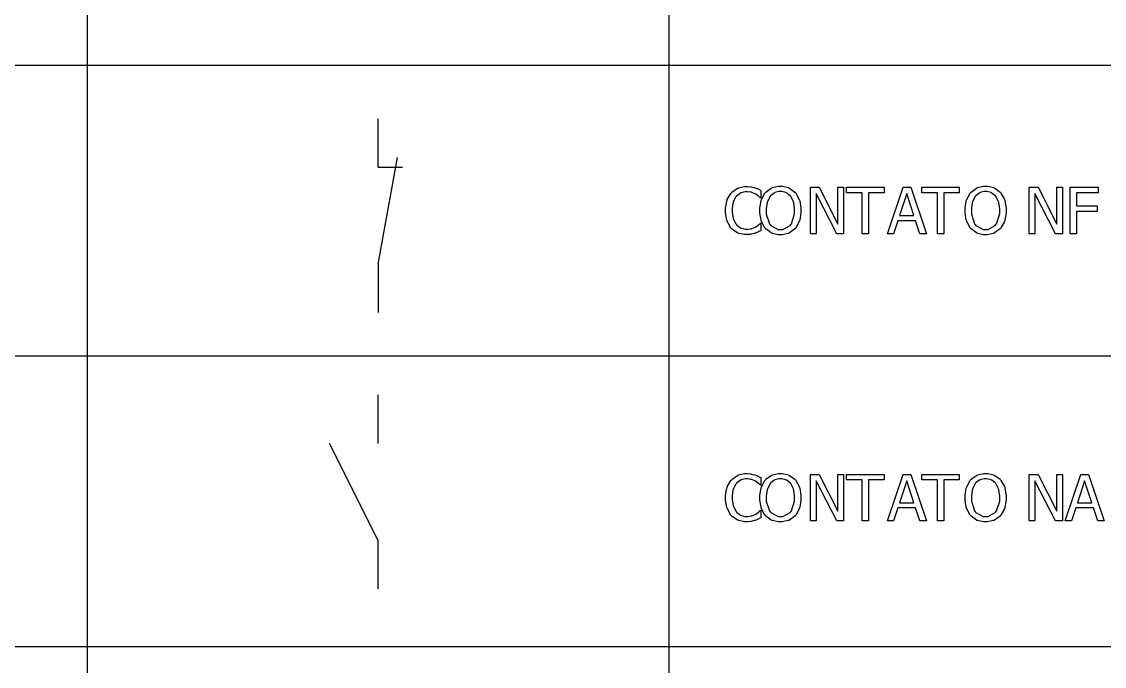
# Model space of a CAD drawing. Header units: millimetres. Extents: x 1974 to 2099, y 1386 to 1555.
# Drawn here: x 2076.695 to 2080.626, y 1481.35 to 1483.691 of the extents above; entities that cross this region are included whole.
import ezdxf

# ---------------------------------------------------------------- set-up
doc = ezdxf.new("R2010")
doc.units = ezdxf.units.MM
doc.layers.add('TEXTO', color=4, linetype='Continuous')

msp = doc.modelspace()

# ---------------------------------------------------------------- linework, layer by layer
at = {"layer": 'TEXTO', "color": 0}
for p, q in [((2076.9334, 1489.868), (2076.9334, 1472.9723)), ((2079.0454, 1489.868), (2079.0454, 1472.9723)), ((2098.7779, 1483.5322), (2069.8934, 1483.5322)), ((2077.9894, 1483.1625), (2077.9894, 1483.3385)), ((2077.9894, 1482.8106), (2078.0597, 1483.1977)), ((2077.9894, 1483.1625), (2078.0773, 1483.1625)), ((2079.2574, 1483.0446), (2079.2705, 1483.0675)), ((2079.2705, 1483.0675), (2079.2723, 1483.0695)), ((2079.2723, 1483.0695), (2079.2739, 1483.0714)), ((2079.2739, 1483.0714), (2079.2939, 1483.0858)), ((2079.2908, 1483.0575), (2079.2897, 1483.0561)), ((2079.3049, 1483.0684), (2079.2908, 1483.0575)), ((2079.2939, 1483.0858), (2079.2962, 1483.0867)), ((2079.2962, 1483.0867), (2079.2985, 1483.0878)), ((2079.2985, 1483.0878), (2079.32, 1483.0927)), ((2079.3065, 1483.0691), (2079.3049, 1483.0684)), ((2079.308, 1483.0698), (2079.3065, 1483.0691)), ((2079.3218, 1483.0736), (2079.308, 1483.0698)), ((2079.32, 1483.0927), (2079.3272, 1483.0927)), ((2079.327, 1483.0736), (2079.3218, 1483.0736)), ((2079.3311, 1483.0736), (2079.327, 1483.0736)), ((2079.3272, 1483.0927), (2079.3311, 1483.0927)), ((2079.3311, 1483.0927), (2079.3419, 1483.0917)), ((2079.3433, 1483.0716), (2079.3311, 1483.0736)), ((2079.3419, 1483.0917), (2079.3432, 1483.0914)), ((2079.3432, 1483.0914), (2079.3444, 1483.0912)), ((2079.3446, 1483.0713), (2079.3433, 1483.0716)), ((2079.3444, 1483.0912), (2079.3559, 1483.0887)), ((2079.3458, 1483.071), (2079.3446, 1483.0713)), ((2079.3575, 1483.066), (2079.3458, 1483.071)), ((2079.3559, 1483.0887), (2079.357, 1483.0883)), ((2079.357, 1483.0883), (2079.3578, 1483.088)), ((2079.3586, 1483.0655), (2079.3575, 1483.066)), ((2079.3578, 1483.088), (2079.3672, 1483.0846)), ((2079.3596, 1483.0649), (2079.3586, 1483.0655)), ((2079.3692, 1483.0585), (2079.3596, 1483.0649)), ((2079.3672, 1483.0846), (2079.3681, 1483.084)), ((2079.3681, 1483.084), (2079.369, 1483.0836)), ((2079.369, 1483.0836), (2079.3784, 1483.079)), ((2079.3699, 1483.0578), (2079.3692, 1483.0585)), ((2079.3707, 1483.0572), (2079.3699, 1483.0578)), ((2079.377, 1483.0518), (2079.3707, 1483.0572)), ((2079.3784, 1483.079), (2079.3793, 1483.0784)), ((2079.3793, 1483.0784), (2079.3793, 1483.0513)), ((2079.3816, 1483.0452), (2079.3941, 1483.0683)), ((2079.3941, 1483.0683), (2079.3958, 1483.0703)), ((2079.3958, 1483.0703), (2079.3973, 1483.0722)), ((2079.3973, 1483.0722), (2079.417, 1483.0864)), ((2079.4138, 1483.0578), (2079.4126, 1483.0563)), ((2079.4273, 1483.0688), (2079.4138, 1483.0578)), ((2079.417, 1483.0864), (2079.4193, 1483.0873)), ((2079.4193, 1483.0873), (2079.4216, 1483.0883)), ((2079.4216, 1483.0883), (2079.4429, 1483.0931)), ((2079.4288, 1483.0695), (2079.4273, 1483.0688)), ((2079.4303, 1483.0703), (2079.4288, 1483.0695)), ((2079.4448, 1483.0737), (2079.4303, 1483.0703)), ((2079.4429, 1483.0931), (2079.4501, 1483.0931)), ((2079.4502, 1483.0737), (2079.4448, 1483.0737)), ((2079.4501, 1483.0931), (2079.4578, 1483.0931)), ((2079.455, 1483.0737), (2079.4502, 1483.0737)), ((2079.4698, 1483.0702), (2079.455, 1483.0737)), ((2079.4578, 1483.0931), (2079.4788, 1483.0882)), ((2079.4714, 1483.0694), (2079.4698, 1483.0702)), ((2079.473, 1483.0687), (2079.4714, 1483.0694)), ((2079.4864, 1483.0577), (2079.473, 1483.0687)), ((2079.4788, 1483.0882), (2079.4811, 1483.0872)), ((2079.4811, 1483.0872), (2079.4833, 1483.0862)), ((2079.4833, 1483.0862), (2079.5029, 1483.0721)), ((2079.4876, 1483.0563), (2079.4864, 1483.0577)), ((2079.5029, 1483.0721), (2079.5045, 1483.0703)), ((2079.5045, 1483.0703), (2079.5061, 1483.0684)), ((2079.5045, 1483.0703), (2079.5045, 1483.0703)), ((2079.5061, 1483.0684), (2079.5186, 1483.0455)), ((2079.5589, 1482.9207), (2079.5589, 1483.0897)), ((2079.5589, 1483.0897), (2079.5908, 1483.0897)), ((2079.6545, 1482.9207), (2079.5799, 1483.0664)), ((2079.5799, 1483.0664), (2079.5799, 1482.9207)), ((2079.5908, 1483.0897), (2079.6588, 1482.9559)), ((2079.6588, 1482.9559), (2079.6588, 1483.0897)), ((2079.6588, 1483.0897), (2079.6797, 1483.0897)), ((2079.6797, 1483.0897), (2079.6797, 1482.9207)), ((2079.6797, 1483.0897), (2079.6797, 1483.0897)), ((2079.6907, 1483.0697), (2079.6907, 1483.0897)), ((2079.6907, 1483.0897), (2079.8266, 1483.0897)), ((2079.7474, 1483.0697), (2079.6907, 1483.0697)), ((2079.7474, 1482.9207), (2079.7474, 1483.0697)), ((2079.8266, 1483.0697), (2079.7699, 1483.0697)), ((2079.7699, 1483.0697), (2079.7699, 1482.9207)), ((2079.8266, 1483.0897), (2079.8266, 1483.0697)), ((2079.8386, 1482.9207), (2079.8956, 1483.0897)), ((2079.9088, 1483.0667), (2079.8829, 1482.9871)), ((2079.8956, 1483.0897), (2079.9232, 1483.0897)), ((2079.9349, 1482.9871), (2079.9088, 1483.0667)), ((2079.9232, 1483.0897), (2079.9801, 1482.9207)), ((2079.9639, 1483.0697), (2079.9639, 1483.0897)), ((2079.9639, 1483.0897), (2080.0998, 1483.0897)), ((2080.0206, 1483.0697), (2079.9639, 1483.0697)), ((2080.0206, 1482.9207), (2080.0206, 1483.0697)), ((2080.0998, 1483.0697), (2080.043, 1483.0697)), ((2080.043, 1483.0697), (2080.043, 1482.9207)), ((2080.0998, 1483.0897), (2080.0998, 1483.0697)), ((2080.1266, 1483.0452), (2080.1391, 1483.0683)), ((2080.1391, 1483.0683), (2080.1407, 1483.0703)), ((2080.1407, 1483.0703), (2080.1423, 1483.0722)), ((2080.1423, 1483.0722), (2080.162, 1483.0864)), ((2080.1587, 1483.0578), (2080.1576, 1483.0563)), ((2080.1723, 1483.0688), (2080.1587, 1483.0578)), ((2080.162, 1483.0864), (2080.1643, 1483.0873)), ((2080.1643, 1483.0873), (2080.1665, 1483.0883)), ((2080.1665, 1483.0883), (2080.1879, 1483.0931)), ((2080.1738, 1483.0695), (2080.1723, 1483.0688)), ((2080.1753, 1483.0703), (2080.1738, 1483.0695)), ((2080.1898, 1483.0737), (2080.1753, 1483.0703)), ((2080.1879, 1483.0931), (2080.1951, 1483.0931)), ((2080.1951, 1483.0737), (2080.1898, 1483.0737)), ((2080.1951, 1483.0931), (2080.2028, 1483.0931)), ((2080.2, 1483.0737), (2080.1951, 1483.0737)), ((2080.2149, 1483.0702), (2080.2, 1483.0737)), ((2080.2028, 1483.0931), (2080.2239, 1483.0882)), ((2080.2165, 1483.0694), (2080.2149, 1483.0702)), ((2080.218, 1483.0687), (2080.2165, 1483.0694)), ((2080.2315, 1483.0577), (2080.218, 1483.0687)), ((2080.2239, 1483.0882), (2080.2262, 1483.0872)), ((2080.2262, 1483.0872), (2080.2284, 1483.0862)), ((2080.2284, 1483.0862), (2080.2479, 1483.0721)), ((2080.2326, 1483.0563), (2080.2315, 1483.0577)), ((2080.2479, 1483.0721), (2080.2496, 1483.0703)), ((2080.2496, 1483.0703), (2080.2511, 1483.0684)), ((2080.2496, 1483.0703), (2080.2496, 1483.0703)), ((2080.2511, 1483.0684), (2080.2636, 1483.0455)), ((2080.3537, 1482.9207), (2080.3537, 1483.0897)), ((2080.3537, 1483.0897), (2080.3856, 1483.0897)), ((2080.4494, 1482.9207), (2080.3746, 1483.0664)), ((2080.3746, 1483.0664), (2080.3746, 1482.9207)), ((2080.3856, 1483.0897), (2080.4535, 1482.9559)), ((2080.4535, 1482.9559), (2080.4535, 1483.0897)), ((2080.4535, 1483.0897), (2080.4745, 1483.0897)), ((2080.4745, 1483.0897), (2080.4745, 1482.9207)), ((2080.4745, 1483.0897), (2080.4745, 1483.0897)), ((2080.5027, 1482.9207), (2080.5027, 1483.0897)), ((2080.5027, 1483.0897), (2080.6037, 1483.0897)), ((2080.6037, 1483.0697), (2080.5252, 1483.0697)), ((2080.5252, 1483.0697), (2080.5252, 1483.022)), ((2080.6037, 1483.0897), (2080.6037, 1483.0697)), ((2080.6037, 1483.0897), (2080.6037, 1483.0897)), ((2079.2512, 1483.0143), (2079.2556, 1483.0394)), ((2079.2556, 1483.0394), (2079.2566, 1483.042)), ((2079.2566, 1483.042), (2079.2574, 1483.0446)), ((2079.2779, 1483.0323), (2079.2746, 1483.0118)), ((2079.2785, 1483.0344), (2079.2779, 1483.0323)), ((2079.2792, 1483.0366), (2079.2785, 1483.0344)), ((2079.2884, 1483.0546), (2079.2792, 1483.0366)), ((2079.2897, 1483.0561), (2079.2884, 1483.0546)), ((2079.3755, 1483.0146), (2079.3798, 1483.0399)), ((2079.3775, 1483.0513), (2079.377, 1483.0518)), ((2079.3793, 1483.0513), (2079.3775, 1483.0513)), ((2079.3798, 1483.0399), (2079.3808, 1483.0425)), ((2079.3808, 1483.0425), (2079.3816, 1483.0452)), ((2079.4017, 1483.0325), (2079.3988, 1483.012)), ((2079.4024, 1483.0346), (2079.4017, 1483.0325)), ((2079.4029, 1483.0369), (2079.4024, 1483.0346)), ((2079.4115, 1483.0549), (2079.4029, 1483.0369)), ((2079.4126, 1483.0563), (2079.4115, 1483.0549)), ((2079.4887, 1483.0549), (2079.4876, 1483.0563)), ((2079.4971, 1483.0371), (2079.4887, 1483.0549)), ((2079.4978, 1483.0349), (2079.4971, 1483.0371)), ((2079.4984, 1483.0327), (2079.4978, 1483.0349)), ((2079.5015, 1483.0126), (2079.4984, 1483.0327)), ((2079.5186, 1483.0455), (2079.5195, 1483.0427)), ((2079.5195, 1483.0427), (2079.5204, 1483.04)), ((2079.5204, 1483.04), (2079.5249, 1483.0139)), ((2080.1205, 1483.0146), (2080.1248, 1483.0399)), ((2080.1248, 1483.0399), (2080.1257, 1483.0425)), ((2080.1257, 1483.0425), (2080.1266, 1483.0452)), ((2080.1467, 1483.0325), (2080.1438, 1483.012)), ((2080.1474, 1483.0346), (2080.1467, 1483.0325)), ((2080.148, 1483.0369), (2080.1474, 1483.0346)), ((2080.1564, 1483.0549), (2080.148, 1483.0369)), ((2080.1576, 1483.0563), (2080.1564, 1483.0549)), ((2080.2337, 1483.0549), (2080.2326, 1483.0563)), ((2080.2422, 1483.0371), (2080.2337, 1483.0549)), ((2080.2429, 1483.0349), (2080.2422, 1483.0371)), ((2080.2434, 1483.0327), (2080.2429, 1483.0349)), ((2080.2465, 1483.0126), (2080.2434, 1483.0327)), ((2080.2636, 1483.0455), (2080.2646, 1483.0427)), ((2080.2646, 1483.0427), (2080.2654, 1483.04)), ((2080.2654, 1483.04), (2080.2698, 1483.0139)), ((2080.5252, 1483.022), (2080.6005, 1483.022)), ((2080.6005, 1483.022), (2080.6005, 1483.002)), ((2079.2512, 1483.005), (2079.2512, 1483.0143)), ((2079.2512, 1482.9962), (2079.2512, 1483.005)), ((2079.2557, 1482.97), (2079.2512, 1482.9962)), ((2079.2746, 1483.0118), (2079.2746, 1483.005)), ((2079.2746, 1483.005), (2079.2746, 1482.9975)), ((2079.2746, 1482.9975), (2079.278, 1482.9772)), ((2079.3755, 1483.0051), (2079.3755, 1483.0146)), ((2079.3755, 1482.9966), (2079.3755, 1483.0051)), ((2079.3798, 1482.9707), (2079.3755, 1482.9966)), ((2079.3988, 1483.012), (2079.3988, 1483.0051)), ((2079.3988, 1483.0051), (2079.3988, 1482.9925)), ((2079.3988, 1482.9925), (2079.4104, 1482.9573)), ((2079.4899, 1482.9573), (2079.5015, 1482.9932)), ((2079.5015, 1483.0051), (2079.5015, 1483.0126)), ((2079.5015, 1482.9932), (2079.5015, 1483.0051)), ((2079.5015, 1483.0051), (2079.5015, 1483.0051)), ((2079.5249, 1482.9959), (2079.5205, 1482.9708)), ((2079.5249, 1483.0139), (2079.5249, 1483.0051)), ((2079.5249, 1483.0051), (2079.5249, 1482.9959)), ((2079.8829, 1482.9871), (2079.9349, 1482.9871)), ((2079.8829, 1482.9871), (2079.8829, 1482.9871)), ((2080.1205, 1483.0051), (2080.1205, 1483.0146)), ((2080.1205, 1482.9966), (2080.1205, 1483.0051)), ((2080.1248, 1482.9707), (2080.1205, 1482.9966)), ((2080.1438, 1483.012), (2080.1438, 1483.0051)), ((2080.1438, 1483.0051), (2080.1438, 1482.9925)), ((2080.1438, 1482.9925), (2080.1554, 1482.9573)), ((2080.2349, 1482.9573), (2080.2465, 1482.9932)), ((2080.2465, 1483.0051), (2080.2465, 1483.0126)), ((2080.2465, 1482.9932), (2080.2465, 1483.0051)), ((2080.2465, 1483.0051), (2080.2465, 1483.0051)), ((2080.2698, 1482.9959), (2080.2655, 1482.9708)), ((2080.2698, 1483.0139), (2080.2698, 1483.0051)), ((2080.2698, 1483.0051), (2080.2698, 1482.9959)), ((2080.6005, 1483.002), (2080.5252, 1483.002)), ((2080.5252, 1483.002), (2080.5252, 1482.9207)), ((2079.2567, 1482.9672), (2079.2557, 1482.97)), ((2079.2576, 1482.9645), (2079.2567, 1482.9672)), ((2079.2707, 1482.9416), (2079.2576, 1482.9645)), ((2079.2724, 1482.9398), (2079.2707, 1482.9416)), ((2079.2741, 1482.938), (2079.2724, 1482.9398)), ((2079.278, 1482.9772), (2079.2787, 1482.9751)), ((2079.2787, 1482.9751), (2079.2795, 1482.973)), ((2079.2795, 1482.973), (2079.289, 1482.9554)), ((2079.289, 1482.9554), (2079.2902, 1482.954)), ((2079.2902, 1482.954), (2079.2913, 1482.9526)), ((2079.2913, 1482.9526), (2079.3051, 1482.9421)), ((2079.3051, 1482.9421), (2079.3068, 1482.9413)), ((2079.3068, 1482.9413), (2079.3084, 1482.9407)), ((2079.3084, 1482.9407), (2079.3223, 1482.9371)), ((2079.3314, 1482.9371), (2079.3436, 1482.9391)), ((2079.3436, 1482.9391), (2079.345, 1482.9395)), ((2079.345, 1482.9395), (2079.3464, 1482.9399)), ((2079.3464, 1482.9399), (2079.3586, 1482.945)), ((2079.3586, 1482.945), (2079.3598, 1482.9455)), ((2079.3598, 1482.9455), (2079.3608, 1482.9461)), ((2079.3608, 1482.9461), (2079.3698, 1482.9521)), ((2079.3698, 1482.9521), (2079.3705, 1482.9527)), ((2079.3705, 1482.9527), (2079.3712, 1482.9533)), ((2079.3712, 1482.9533), (2079.3772, 1482.9586)), ((2079.3772, 1482.9586), (2079.3777, 1482.959)), ((2079.3777, 1482.959), (2079.3793, 1482.959)), ((2079.3793, 1482.959), (2079.3793, 1482.9322)), ((2079.3806, 1482.9679), (2079.3798, 1482.9707)), ((2079.3815, 1482.9652), (2079.3806, 1482.9679)), ((2079.394, 1482.9422), (2079.3815, 1482.9652)), ((2079.3957, 1482.9402), (2079.394, 1482.9422)), ((2079.3973, 1482.9384), (2079.3957, 1482.9402)), ((2079.4104, 1482.9573), (2079.4127, 1482.9542)), ((2079.4127, 1482.9542), (2079.415, 1482.9513)), ((2079.415, 1482.9513), (2079.4414, 1482.9366)), ((2079.4595, 1482.9366), (2079.4852, 1482.9513)), ((2079.4852, 1482.9513), (2079.4876, 1482.9542)), ((2079.4876, 1482.9542), (2079.4899, 1482.9573)), ((2079.5045, 1482.9402), (2079.5028, 1482.9383)), ((2079.5061, 1482.9422), (2079.5045, 1482.9402)), ((2079.5187, 1482.9653), (2079.5061, 1482.9422)), ((2079.5197, 1482.968), (2079.5187, 1482.9653)), ((2079.5205, 1482.9708), (2079.5197, 1482.968)), ((2079.8767, 1482.9679), (2079.8613, 1482.9207)), ((2079.9411, 1482.9679), (2079.8767, 1482.9679)), ((2079.9565, 1482.9207), (2079.9411, 1482.9679)), ((2080.1257, 1482.9679), (2080.1248, 1482.9707)), ((2080.1266, 1482.9652), (2080.1257, 1482.9679)), ((2080.139, 1482.9422), (2080.1266, 1482.9652)), ((2080.1407, 1482.9402), (2080.139, 1482.9422)), ((2080.1423, 1482.9384), (2080.1407, 1482.9402)), ((2080.1554, 1482.9573), (2080.1578, 1482.9542)), ((2080.1578, 1482.9542), (2080.16, 1482.9513)), ((2080.16, 1482.9513), (2080.1863, 1482.9366)), ((2080.2045, 1482.9366), (2080.2303, 1482.9513)), ((2080.2303, 1482.9513), (2080.2326, 1482.9542)), ((2080.2326, 1482.9542), (2080.2349, 1482.9573)), ((2080.2496, 1482.9402), (2080.2478, 1482.9383)), ((2080.2511, 1482.9422), (2080.2496, 1482.9402)), ((2080.2637, 1482.9653), (2080.2511, 1482.9422)), ((2080.2646, 1482.968), (2080.2637, 1482.9653)), ((2080.2655, 1482.9708), (2080.2646, 1482.968)), ((2079.2941, 1482.9242), (2079.2741, 1482.938)), ((2079.2964, 1482.9232), (2079.2941, 1482.9242)), ((2079.2987, 1482.9223), (2079.2964, 1482.9232)), ((2079.3192, 1482.9176), (2079.2987, 1482.9223)), ((2079.3269, 1482.9176), (2079.3192, 1482.9176)), ((2079.3223, 1482.9371), (2079.327, 1482.9371)), ((2079.3306, 1482.9176), (2079.3269, 1482.9176)), ((2079.3269, 1482.9176), (2079.3269, 1482.9176)), ((2079.327, 1482.9371), (2079.3314, 1482.9371)), ((2079.3422, 1482.9187), (2079.3306, 1482.9176)), ((2079.3433, 1482.9189), (2079.3422, 1482.9187)), ((2079.3442, 1482.9192), (2079.3433, 1482.9189)), ((2079.3557, 1482.9221), (2079.3442, 1482.9192)), ((2079.357, 1482.9225), (2079.3557, 1482.9221)), ((2079.3581, 1482.9229), (2079.357, 1482.9225)), ((2079.368, 1482.9268), (2079.3581, 1482.9229)), ((2079.3689, 1482.9271), (2079.368, 1482.9268)), ((2079.3696, 1482.9276), (2079.3689, 1482.9271)), ((2079.3784, 1482.9318), (2079.3696, 1482.9276)), ((2079.3793, 1482.9322), (2079.3784, 1482.9318)), ((2079.4169, 1482.924), (2079.3973, 1482.9384)), ((2079.4192, 1482.923), (2079.4169, 1482.924)), ((2079.4214, 1482.922), (2079.4192, 1482.923)), ((2079.4423, 1482.9171), (2079.4214, 1482.922)), ((2079.4414, 1482.9366), (2079.4502, 1482.9366)), ((2079.4501, 1482.9171), (2079.4423, 1482.9171)), ((2079.4571, 1482.9171), (2079.4501, 1482.9171)), ((2079.4502, 1482.9366), (2079.4595, 1482.9366)), ((2079.4781, 1482.9219), (2079.4571, 1482.9171)), ((2079.4804, 1482.9228), (2079.4781, 1482.9219)), ((2079.4827, 1482.9238), (2079.4804, 1482.9228)), ((2079.5028, 1482.9383), (2079.4827, 1482.9238)), ((2079.5799, 1482.9207), (2079.5589, 1482.9207)), ((2079.6797, 1482.9207), (2079.6545, 1482.9207)), ((2079.7699, 1482.9207), (2079.7474, 1482.9207)), ((2079.7699, 1482.9207), (2079.7699, 1482.9207)), ((2079.8613, 1482.9207), (2079.8386, 1482.9207)), ((2079.8613, 1482.9207), (2079.8613, 1482.9207)), ((2079.9801, 1482.9207), (2079.9565, 1482.9207)), ((2080.043, 1482.9207), (2080.0206, 1482.9207)), ((2080.043, 1482.9207), (2080.043, 1482.9207)), ((2080.1619, 1482.924), (2080.1423, 1482.9384)), ((2080.1642, 1482.923), (2080.1619, 1482.924)), ((2080.1664, 1482.922), (2080.1642, 1482.923)), ((2080.1873, 1482.9171), (2080.1664, 1482.922)), ((2080.1863, 1482.9366), (2080.1951, 1482.9366)), ((2080.1951, 1482.9171), (2080.1873, 1482.9171)), ((2080.1951, 1482.9366), (2080.2045, 1482.9366)), ((2080.202, 1482.9171), (2080.1951, 1482.9171)), ((2080.2231, 1482.9219), (2080.202, 1482.9171)), ((2080.2254, 1482.9228), (2080.2231, 1482.9219)), ((2080.2277, 1482.9238), (2080.2254, 1482.9228)), ((2080.2478, 1482.9383), (2080.2277, 1482.9238)), ((2080.3746, 1482.9207), (2080.3537, 1482.9207)), ((2080.4745, 1482.9207), (2080.4494, 1482.9207)), ((2080.5252, 1482.9207), (2080.5027, 1482.9207)), ((2077.9894, 1482.8106), (2077.9894, 1482.6346)), ((2098.7779, 1482.4762), (2069.8934, 1482.4762)), ((2077.9894, 1482.1593), (2077.9894, 1482.3354)), ((2077.9894, 1481.8074), (2077.8134, 1482.1593)), ((2079.2739, 1482.0283), (2079.2939, 1482.0428)), ((2079.2939, 1482.0428), (2079.2962, 1482.0438)), ((2079.2962, 1482.0438), (2079.2985, 1482.0447)), ((2079.2985, 1482.0447), (2079.32, 1482.0497)), ((2079.32, 1482.0497), (2079.3272, 1482.0497)), ((2079.3272, 1482.0497), (2079.3311, 1482.0497)), ((2079.3311, 1482.0497), (2079.3419, 1482.0487)), ((2079.3419, 1482.0487), (2079.3432, 1482.0484)), ((2079.3432, 1482.0484), (2079.3444, 1482.0482)), ((2079.3444, 1482.0482), (2079.3559, 1482.0456)), ((2079.3559, 1482.0456), (2079.357, 1482.0452)), ((2079.357, 1482.0452), (2079.3578, 1482.045)), ((2079.3578, 1482.045), (2079.3672, 1482.0414)), ((2079.3672, 1482.0414), (2079.3681, 1482.0409)), ((2079.3681, 1482.0409), (2079.369, 1482.0405)), ((2079.369, 1482.0405), (2079.3784, 1482.036)), ((2079.3784, 1482.036), (2079.3793, 1482.0354)), ((2079.3793, 1482.0354), (2079.3793, 1482.0083)), ((2079.3973, 1482.0291), (2079.417, 1482.0433)), ((2079.417, 1482.0433), (2079.4193, 1482.0443)), ((2079.4193, 1482.0443), (2079.4216, 1482.0453)), ((2079.4216, 1482.0453), (2079.4429, 1482.0502)), ((2079.4429, 1482.0502), (2079.4501, 1482.0502)), ((2079.4501, 1482.0502), (2079.4578, 1482.0502)), ((2079.4578, 1482.0502), (2079.4788, 1482.0452)), ((2079.4788, 1482.0452), (2079.4811, 1482.0441)), ((2079.4811, 1482.0441), (2079.4833, 1482.0432)), ((2079.4833, 1482.0432), (2079.5029, 1482.029)), ((2079.5589, 1481.8777), (2079.5589, 1482.0466)), ((2079.5589, 1482.0466), (2079.5908, 1482.0466)), ((2079.5908, 1482.0466), (2079.6588, 1481.9129)), ((2079.6588, 1481.9129), (2079.6588, 1482.0466)), ((2079.6588, 1482.0466), (2079.6797, 1482.0466)), ((2079.6797, 1482.0466), (2079.6797, 1481.8777)), ((2079.6797, 1482.0466), (2079.6797, 1482.0466)), ((2079.6907, 1482.0267), (2079.6907, 1482.0466)), ((2079.6907, 1482.0466), (2079.8266, 1482.0466)), ((2079.8266, 1482.0466), (2079.8266, 1482.0267)), ((2079.8386, 1481.8777), (2079.8956, 1482.0466)), ((2079.8956, 1482.0466), (2079.9232, 1482.0466)), ((2079.9232, 1482.0466), (2079.9801, 1481.8777)), ((2079.9639, 1482.0267), (2079.9639, 1482.0466)), ((2079.9639, 1482.0466), (2080.0998, 1482.0466)), ((2080.0998, 1482.0466), (2080.0998, 1482.0267)), ((2080.1423, 1482.0291), (2080.162, 1482.0433)), ((2080.162, 1482.0433), (2080.1643, 1482.0443)), ((2080.1643, 1482.0443), (2080.1665, 1482.0453)), ((2080.1665, 1482.0453), (2080.1879, 1482.0502)), ((2080.1879, 1482.0502), (2080.1951, 1482.0502)), ((2080.1951, 1482.0502), (2080.2028, 1482.0502)), ((2080.2028, 1482.0502), (2080.2239, 1482.0452)), ((2080.2239, 1482.0452), (2080.2262, 1482.0441)), ((2080.2262, 1482.0441), (2080.2284, 1482.0432)), ((2080.2284, 1482.0432), (2080.2479, 1482.029)), ((2080.3537, 1481.8777), (2080.3537, 1482.0466)), ((2080.3537, 1482.0466), (2080.3856, 1482.0466)), ((2080.3856, 1482.0466), (2080.4535, 1481.9129)), ((2080.4535, 1481.9129), (2080.4535, 1482.0466)), ((2080.4535, 1482.0466), (2080.4745, 1482.0466)), ((2080.4745, 1482.0466), (2080.4745, 1481.8777)), ((2080.4745, 1482.0466), (2080.4745, 1482.0466)), ((2080.4844, 1481.8777), (2080.5414, 1482.0466)), ((2080.5414, 1482.0466), (2080.569, 1482.0466)), ((2080.569, 1482.0466), (2080.626, 1481.8777)), ((2079.2512, 1481.9713), (2079.2556, 1481.9963)), ((2079.2556, 1481.9963), (2079.2566, 1481.9989)), ((2079.2566, 1481.9989), (2079.2574, 1482.0017)), ((2079.2574, 1482.0017), (2079.2705, 1482.0245)), ((2079.2705, 1482.0245), (2079.2723, 1482.0264)), ((2079.2723, 1482.0264), (2079.2739, 1482.0283)), ((2079.2884, 1482.0117), (2079.2792, 1481.9936)), ((2079.2897, 1482.013), (2079.2884, 1482.0117)), ((2079.2908, 1482.0145), (2079.2897, 1482.013)), ((2079.3049, 1482.0254), (2079.2908, 1482.0145)), ((2079.3065, 1482.0261), (2079.3049, 1482.0254)), ((2079.308, 1482.0269), (2079.3065, 1482.0261)), ((2079.3218, 1482.0305), (2079.308, 1482.0269)), ((2079.327, 1482.0305), (2079.3218, 1482.0305)), ((2079.3311, 1482.0305), (2079.327, 1482.0305)), ((2079.3433, 1482.0286), (2079.3311, 1482.0305)), ((2079.3446, 1482.0282), (2079.3433, 1482.0286)), ((2079.3458, 1482.0279), (2079.3446, 1482.0282)), ((2079.3575, 1482.023), (2079.3458, 1482.0279)), ((2079.3586, 1482.0224), (2079.3575, 1482.023)), ((2079.3596, 1482.0219), (2079.3586, 1482.0224)), ((2079.3692, 1482.0155), (2079.3596, 1482.0219)), ((2079.3699, 1482.0148), (2079.3692, 1482.0155)), ((2079.3707, 1482.0143), (2079.3699, 1482.0148)), ((2079.377, 1482.0087), (2079.3707, 1482.0143)), ((2079.3755, 1481.9715), (2079.3798, 1481.9969)), ((2079.3775, 1482.0083), (2079.377, 1482.0087)), ((2079.3793, 1482.0083), (2079.3775, 1482.0083)), ((2079.3798, 1481.9969), (2079.3808, 1481.9995)), ((2079.3808, 1481.9995), (2079.3816, 1482.0022)), ((2079.3816, 1482.0022), (2079.3941, 1482.0253)), ((2079.3941, 1482.0253), (2079.3958, 1482.0271)), ((2079.3958, 1482.0271), (2079.3973, 1482.0291)), ((2079.4115, 1482.0118), (2079.4029, 1481.9938)), ((2079.4126, 1482.0133), (2079.4115, 1482.0118)), ((2079.4138, 1482.0148), (2079.4126, 1482.0133)), ((2079.4273, 1482.0258), (2079.4138, 1482.0148)), ((2079.4288, 1482.0264), (2079.4273, 1482.0258)), ((2079.4303, 1482.0272), (2079.4288, 1482.0264)), ((2079.4448, 1482.0307), (2079.4303, 1482.0272)), ((2079.4502, 1482.0307), (2079.4448, 1482.0307)), ((2079.455, 1482.0307), (2079.4502, 1482.0307)), ((2079.4698, 1482.0271), (2079.455, 1482.0307)), ((2079.4714, 1482.0264), (2079.4698, 1482.0271)), ((2079.473, 1482.0257), (2079.4714, 1482.0264)), ((2079.4864, 1482.0148), (2079.473, 1482.0257)), ((2079.4876, 1482.0133), (2079.4864, 1482.0148)), ((2079.4887, 1482.0119), (2079.4876, 1482.0133)), ((2079.4971, 1481.994), (2079.4887, 1482.0119)), ((2079.5029, 1482.029), (2079.5045, 1482.0271)), ((2079.5045, 1482.0271), (2079.5061, 1482.0253)), ((2079.5045, 1482.0271), (2079.5045, 1482.0271)), ((2079.5061, 1482.0253), (2079.5186, 1482.0024)), ((2079.5186, 1482.0024), (2079.5195, 1481.9996)), ((2079.5195, 1481.9996), (2079.5204, 1481.9969)), ((2079.5204, 1481.9969), (2079.5249, 1481.9708)), ((2079.6545, 1481.8777), (2079.5799, 1482.0233)), ((2079.5799, 1482.0233), (2079.5799, 1481.8777)), ((2079.7474, 1482.0267), (2079.6907, 1482.0267)), ((2079.7474, 1481.8777), (2079.7474, 1482.0267)), ((2079.8266, 1482.0267), (2079.7699, 1482.0267)), ((2079.7699, 1482.0267), (2079.7699, 1481.8777)), ((2079.9088, 1482.0237), (2079.8829, 1481.944)), ((2079.9349, 1481.944), (2079.9088, 1482.0237)), ((2080.0206, 1482.0267), (2079.9639, 1482.0267)), ((2080.0206, 1481.8777), (2080.0206, 1482.0267)), ((2080.0998, 1482.0267), (2080.043, 1482.0267)), ((2080.043, 1482.0267), (2080.043, 1481.8777)), ((2080.1205, 1481.9715), (2080.1248, 1481.9969)), ((2080.1248, 1481.9969), (2080.1257, 1481.9995)), ((2080.1257, 1481.9995), (2080.1266, 1482.0022)), ((2080.1266, 1482.0022), (2080.1391, 1482.0253)), ((2080.1391, 1482.0253), (2080.1407, 1482.0271)), ((2080.1407, 1482.0271), (2080.1423, 1482.0291)), ((2080.1564, 1482.0118), (2080.148, 1481.9938)), ((2080.1576, 1482.0133), (2080.1564, 1482.0118)), ((2080.1587, 1482.0148), (2080.1576, 1482.0133)), ((2080.1723, 1482.0258), (2080.1587, 1482.0148)), ((2080.1738, 1482.0264), (2080.1723, 1482.0258)), ((2080.1753, 1482.0272), (2080.1738, 1482.0264)), ((2080.1898, 1482.0307), (2080.1753, 1482.0272)), ((2080.1951, 1482.0307), (2080.1898, 1482.0307)), ((2080.2, 1482.0307), (2080.1951, 1482.0307)), ((2080.2149, 1482.0271), (2080.2, 1482.0307)), ((2080.2165, 1482.0264), (2080.2149, 1482.0271)), ((2080.218, 1482.0257), (2080.2165, 1482.0264)), ((2080.2315, 1482.0148), (2080.218, 1482.0257)), ((2080.2326, 1482.0133), (2080.2315, 1482.0148)), ((2080.2337, 1482.0119), (2080.2326, 1482.0133)), ((2080.2422, 1481.994), (2080.2337, 1482.0119)), ((2080.2479, 1482.029), (2080.2496, 1482.0271)), ((2080.2496, 1482.0271), (2080.2511, 1482.0253)), ((2080.2496, 1482.0271), (2080.2496, 1482.0271)), ((2080.2511, 1482.0253), (2080.2636, 1482.0024)), ((2080.2636, 1482.0024), (2080.2646, 1481.9996)), ((2080.2646, 1481.9996), (2080.2654, 1481.9969)), ((2080.2654, 1481.9969), (2080.2698, 1481.9708)), ((2080.4494, 1481.8777), (2080.3746, 1482.0233)), ((2080.3746, 1482.0233), (2080.3746, 1481.8777)), ((2080.5547, 1482.0237), (2080.5287, 1481.944)), ((2080.5808, 1481.944), (2080.5547, 1482.0237)), ((2079.2512, 1481.962), (2079.2512, 1481.9713)), ((2079.2512, 1481.9532), (2079.2512, 1481.962)), ((2079.2779, 1481.9892), (2079.2746, 1481.9689)), ((2079.2746, 1481.9689), (2079.2746, 1481.962)), ((2079.2746, 1481.962), (2079.2746, 1481.9545)), ((2079.2785, 1481.9914), (2079.2779, 1481.9892)), ((2079.2792, 1481.9936), (2079.2785, 1481.9914)), ((2079.3755, 1481.962), (2079.3755, 1481.9715)), ((2079.3755, 1481.9535), (2079.3755, 1481.962)), ((2079.4017, 1481.9894), (2079.3988, 1481.9689)), ((2079.3988, 1481.9689), (2079.3988, 1481.962)), ((2079.3988, 1481.962), (2079.3988, 1481.9494)), ((2079.4024, 1481.9915), (2079.4017, 1481.9894)), ((2079.4029, 1481.9938), (2079.4024, 1481.9915)), ((2079.4978, 1481.9919), (2079.4971, 1481.994)), ((2079.4984, 1481.9897), (2079.4978, 1481.9919)), ((2079.5015, 1481.9696), (2079.4984, 1481.9897)), ((2079.5015, 1481.962), (2079.5015, 1481.9696)), ((2079.5015, 1481.9501), (2079.5015, 1481.962)), ((2079.5015, 1481.962), (2079.5015, 1481.962)), ((2079.5249, 1481.9708), (2079.5249, 1481.962)), ((2079.5249, 1481.962), (2079.5249, 1481.9528)), ((2080.1205, 1481.962), (2080.1205, 1481.9715)), ((2080.1205, 1481.9535), (2080.1205, 1481.962)), ((2080.1467, 1481.9894), (2080.1438, 1481.9689)), ((2080.1438, 1481.9689), (2080.1438, 1481.962)), ((2080.1438, 1481.962), (2080.1438, 1481.9494)), ((2080.1474, 1481.9915), (2080.1467, 1481.9894)), ((2080.148, 1481.9938), (2080.1474, 1481.9915)), ((2080.2429, 1481.9919), (2080.2422, 1481.994)), ((2080.2434, 1481.9897), (2080.2429, 1481.9919)), ((2080.2465, 1481.9696), (2080.2434, 1481.9897)), ((2080.2465, 1481.962), (2080.2465, 1481.9696)), ((2080.2465, 1481.9501), (2080.2465, 1481.962)), ((2080.2465, 1481.962), (2080.2465, 1481.962)), ((2080.2698, 1481.9708), (2080.2698, 1481.962)), ((2080.2698, 1481.962), (2080.2698, 1481.9528)), ((2079.2557, 1481.927), (2079.2512, 1481.9532)), ((2079.2567, 1481.9242), (2079.2557, 1481.927)), ((2079.2576, 1481.9215), (2079.2567, 1481.9242)), ((2079.2707, 1481.8986), (2079.2576, 1481.9215)), ((2079.2746, 1481.9545), (2079.278, 1481.9342)), ((2079.278, 1481.9342), (2079.2787, 1481.9321)), ((2079.2787, 1481.9321), (2079.2795, 1481.9301)), ((2079.2795, 1481.9301), (2079.289, 1481.9124)), ((2079.3798, 1481.9277), (2079.3755, 1481.9535)), ((2079.3806, 1481.9249), (2079.3798, 1481.9277)), ((2079.3815, 1481.9222), (2079.3806, 1481.9249)), ((2079.394, 1481.8991), (2079.3815, 1481.9222)), ((2079.3988, 1481.9494), (2079.4104, 1481.9142)), ((2079.4899, 1481.9142), (2079.5015, 1481.9501)), ((2079.5187, 1481.9223), (2079.5061, 1481.8991)), ((2079.5197, 1481.925), (2079.5187, 1481.9223)), ((2079.5205, 1481.9278), (2079.5197, 1481.925)), ((2079.5249, 1481.9528), (2079.5205, 1481.9278)), ((2079.8767, 1481.9249), (2079.8613, 1481.8777)), ((2079.9411, 1481.9249), (2079.8767, 1481.9249)), ((2079.8829, 1481.944), (2079.9349, 1481.944)), ((2079.8829, 1481.944), (2079.8829, 1481.944)), ((2079.9565, 1481.8777), (2079.9411, 1481.9249)), ((2080.1248, 1481.9277), (2080.1205, 1481.9535)), ((2080.1257, 1481.9249), (2080.1248, 1481.9277)), ((2080.1266, 1481.9222), (2080.1257, 1481.9249)), ((2080.139, 1481.8991), (2080.1266, 1481.9222)), ((2080.1438, 1481.9494), (2080.1554, 1481.9142)), ((2080.2349, 1481.9142), (2080.2465, 1481.9501)), ((2080.2637, 1481.9223), (2080.2511, 1481.8991)), ((2080.2646, 1481.925), (2080.2637, 1481.9223)), ((2080.2655, 1481.9278), (2080.2646, 1481.925)), ((2080.2698, 1481.9528), (2080.2655, 1481.9278)), ((2080.5224, 1481.9249), (2080.5072, 1481.8777)), ((2080.587, 1481.9249), (2080.5224, 1481.9249)), ((2080.5287, 1481.944), (2080.5808, 1481.944)), ((2080.5287, 1481.944), (2080.5287, 1481.944)), ((2080.6023, 1481.8777), (2080.587, 1481.9249)), ((2079.2724, 1481.8968), (2079.2707, 1481.8986)), ((2079.2741, 1481.8949), (2079.2724, 1481.8968)), ((2079.2941, 1481.8811), (2079.2741, 1481.8949)), ((2079.289, 1481.9124), (2079.2902, 1481.9109)), ((2079.2902, 1481.9109), (2079.2913, 1481.9096)), ((2079.2913, 1481.9096), (2079.3051, 1481.8991)), ((2079.2964, 1481.8802), (2079.2941, 1481.8811)), ((2079.2987, 1481.8793), (2079.2964, 1481.8802)), ((2079.3192, 1481.8747), (2079.2987, 1481.8793)), ((2079.3051, 1481.8991), (2079.3068, 1481.8983)), ((2079.3068, 1481.8983), (2079.3084, 1481.8977)), ((2079.3084, 1481.8977), (2079.3223, 1481.894)), ((2079.3223, 1481.894), (2079.327, 1481.894)), ((2079.327, 1481.894), (2079.3314, 1481.894)), ((2079.3314, 1481.894), (2079.3436, 1481.896)), ((2079.3436, 1481.896), (2079.345, 1481.8964)), ((2079.3557, 1481.8791), (2079.3442, 1481.8761)), ((2079.345, 1481.8964), (2079.3464, 1481.8968)), ((2079.3464, 1481.8968), (2079.3586, 1481.9018)), ((2079.357, 1481.8795), (2079.3557, 1481.8791)), ((2079.3581, 1481.8799), (2079.357, 1481.8795)), ((2079.368, 1481.8837), (2079.3581, 1481.8799)), ((2079.3586, 1481.9018), (2079.3598, 1481.9024)), ((2079.3598, 1481.9024), (2079.3608, 1481.903)), ((2079.3608, 1481.903), (2079.3698, 1481.909)), ((2079.3689, 1481.8842), (2079.368, 1481.8837)), ((2079.3696, 1481.8845), (2079.3689, 1481.8842)), ((2079.3784, 1481.8887), (2079.3696, 1481.8845)), ((2079.3698, 1481.909), (2079.3705, 1481.9096)), ((2079.3705, 1481.9096), (2079.3712, 1481.9102)), ((2079.3712, 1481.9102), (2079.3772, 1481.9155)), ((2079.3772, 1481.9155), (2079.3777, 1481.9159)), ((2079.3777, 1481.9159), (2079.3793, 1481.9159)), ((2079.3793, 1481.8891), (2079.3784, 1481.8887)), ((2079.3793, 1481.9159), (2079.3793, 1481.8891)), ((2079.3957, 1481.8972), (2079.394, 1481.8991)), ((2079.3973, 1481.8953), (2079.3957, 1481.8972)), ((2079.4169, 1481.881), (2079.3973, 1481.8953)), ((2079.4104, 1481.9142), (2079.4127, 1481.9112)), ((2079.4127, 1481.9112), (2079.415, 1481.9083)), ((2079.415, 1481.9083), (2079.4414, 1481.8936)), ((2079.4192, 1481.88), (2079.4169, 1481.881)), ((2079.4214, 1481.879), (2079.4192, 1481.88)), ((2079.4423, 1481.8742), (2079.4214, 1481.879)), ((2079.4414, 1481.8936), (2079.4502, 1481.8936)), ((2079.4502, 1481.8936), (2079.4595, 1481.8936)), ((2079.4781, 1481.879), (2079.4571, 1481.8742)), ((2079.4595, 1481.8936), (2079.4852, 1481.9083)), ((2079.4804, 1481.8798), (2079.4781, 1481.879)), ((2079.4827, 1481.8808), (2079.4804, 1481.8798)), ((2079.5028, 1481.8952), (2079.4827, 1481.8808)), ((2079.4852, 1481.9083), (2079.4876, 1481.9112)), ((2079.4876, 1481.9112), (2079.4899, 1481.9142)), ((2079.5045, 1481.8972), (2079.5028, 1481.8952)), ((2079.5061, 1481.8991), (2079.5045, 1481.8972)), ((2079.5799, 1481.8777), (2079.5589, 1481.8777)), ((2079.6797, 1481.8777), (2079.6545, 1481.8777)), ((2079.7699, 1481.8777), (2079.7474, 1481.8777)), ((2079.7699, 1481.8777), (2079.7699, 1481.8777)), ((2079.8613, 1481.8777), (2079.8386, 1481.8777)), ((2079.8613, 1481.8777), (2079.8613, 1481.8777)), ((2079.9801, 1481.8777), (2079.9565, 1481.8777)), ((2080.043, 1481.8777), (2080.0206, 1481.8777)), ((2080.043, 1481.8777), (2080.043, 1481.8777)), ((2080.1407, 1481.8972), (2080.139, 1481.8991)), ((2080.1423, 1481.8953), (2080.1407, 1481.8972)), ((2080.1619, 1481.881), (2080.1423, 1481.8953)), ((2080.1554, 1481.9142), (2080.1578, 1481.9112)), ((2080.1578, 1481.9112), (2080.16, 1481.9083)), ((2080.16, 1481.9083), (2080.1863, 1481.8936)), ((2080.1642, 1481.88), (2080.1619, 1481.881)), ((2080.1664, 1481.879), (2080.1642, 1481.88)), ((2080.1873, 1481.8742), (2080.1664, 1481.879)), ((2080.1863, 1481.8936), (2080.1951, 1481.8936)), ((2080.1951, 1481.8936), (2080.2045, 1481.8936)), ((2080.2231, 1481.879), (2080.202, 1481.8742)), ((2080.2045, 1481.8936), (2080.2303, 1481.9083)), ((2080.2254, 1481.8798), (2080.2231, 1481.879)), ((2080.2277, 1481.8808), (2080.2254, 1481.8798)), ((2080.2478, 1481.8952), (2080.2277, 1481.8808)), ((2080.2303, 1481.9083), (2080.2326, 1481.9112)), ((2080.2326, 1481.9112), (2080.2349, 1481.9142)), ((2080.2496, 1481.8972), (2080.2478, 1481.8952)), ((2080.2511, 1481.8991), (2080.2496, 1481.8972)), ((2080.3746, 1481.8777), (2080.3537, 1481.8777)), ((2080.4745, 1481.8777), (2080.4494, 1481.8777)), ((2080.5072, 1481.8777), (2080.4844, 1481.8777)), ((2080.5072, 1481.8777), (2080.5072, 1481.8777)), ((2080.626, 1481.8777), (2080.6023, 1481.8777)), ((2079.3269, 1481.8747), (2079.3192, 1481.8747)), ((2079.3306, 1481.8747), (2079.3269, 1481.8747)), ((2079.3269, 1481.8747), (2079.3269, 1481.8747)), ((2079.3422, 1481.8757), (2079.3306, 1481.8747)), ((2079.3433, 1481.8759), (2079.3422, 1481.8757)), ((2079.3442, 1481.8761), (2079.3433, 1481.8759)), ((2079.4501, 1481.8742), (2079.4423, 1481.8742)), ((2079.4571, 1481.8742), (2079.4501, 1481.8742)), ((2080.1951, 1481.8742), (2080.1873, 1481.8742)), ((2080.202, 1481.8742), (2080.1951, 1481.8742)), ((2077.9894, 1481.6314), (2077.9894, 1481.8074)), ((2098.7779, 1481.4202), (2069.8934, 1481.4202))]:
    msp.add_line(p, q, dxfattribs=at)

doc.saveas('drawing.dxf')
